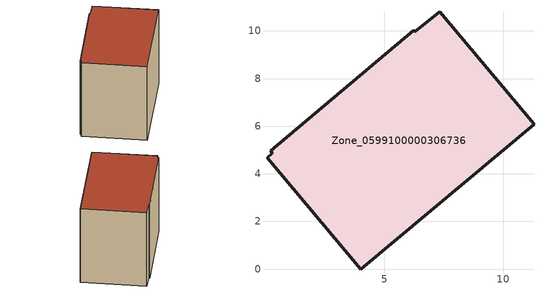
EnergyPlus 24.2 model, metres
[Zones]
Zone_0599100000306736
 floor ground (C_G): 6.24,10.03 6.28,9.97 7.32,10.8 11.29,6.08 4,0 0.07,4.68 0.3,4.88 0.23,4.96 z0
 wall outside (C_F): 6.24,10.03 0.23,4.96 0.3,4.88 0.07,4.68 4,0 11.29,6.08 7.32,10.8 6.28,9.97 6.24,10.03 z0:8.1
 roof outside (C_R): 6.28,9.97 6.24,10.03 0.23,4.96 0.3,4.88 0.07,4.68 4,0 11.29,6.08 7.32,10.8 z8.1
[BUILDING]
Pand.0599100000306736: North Axis=0; Terrain=City; Loads Convergence Tolerance Value=0.04; Temperature Convergence Tolerance Value=0.4; Solar Distribution=FullExterior; Maximum Number of Warmup Days=25; Minimum Number of Warmup Days=1
[Site:Location]
Rotterdam.The.Hague.AP_ZH_NLD Design_Conditions: Latitude=51.96; Longitude=4.45; Time Zone=1; Elevation=-4.5
[SITE:GROUNDTEMPERATURE:BUILDINGSURFACE]
18, 18, 18, 18, 18, 18, 18, 18, 18, 18, 18, 18
[MATERIAL] Thermal Absorptance=0.9; Solar Absorptance=0.7; Visible Absorptance=0.7
Name | Roughness | Thickness | Conductivity | Density | Specific Heat
G.TC.1975-1991 | MediumSmooth | 0.15 | 0.288461 | 540 | 1210
F.TC.1975-1991 | Rough | 0.3 | 0.230769 | 1920 | 840
R.TC.1975-1991 | MediumRough | 0.2 | 0.153846 | 1500 | 1000
[CONSTRUCTION]
C_G: G.TC.1975-1991
C_F: F.TC.1975-1991
C_R: R.TC.1975-1991
[ZONE]
Zone_0599100000306736: Type=1; Multiplier=1; Ceiling Height=Autocalculate; Volume=Autocalculate; Floor Area=autocalculate; Part of Total Floor Area=Yes
[ZONEINFILTRATION:DESIGNFLOWRATE]
Infil_Zone_0599100000306736: Zone or ZoneList or Space or SpaceList=Zone_0599100000306736; Schedule=AlwaysOn; Design Flow Rate Calculation Method=Flow/Area; Flow Rate per Floor Area=0.003; Constant Term Coefficient=1; Temperature Term Coefficient=0; Velocity Term Coefficient=0; Velocity Squared Term Coefficient=0
[HVACTEMPLATE:ZONE:IDEALLOADSAIRSYSTEM]
Zone_0599100000306736: Maximum Heating Supply Air Temperature=50; Minimum Cooling Supply Air Temperature=13; Maximum Heating Supply Air Humidity Ratio=0.0156; Minimum Cooling Supply Air Humidity Ratio=0.0077; Heating Limit=NoLimit; Cooling Limit=NoLimit; Dehumidification Control Type=ConstantSensibleHeatRatio; Cooling Sensible Heat Ratio=0.7; Dehumidification Setpoint=60; Humidification Control Type=None; Humidification Setpoint=30; Outdoor Air Method=None; Outdoor Air Flow Rate per Person=0.00944; Outdoor Air Flow Rate per Zone Floor Area=0; Outdoor Air Flow Rate per Zone=0; Demand Controlled Ventilation Type=None; Outdoor Air Economizer Type=NoEconomizer; Heat Recovery Type=None; Sensible Heat Recovery Effectiveness=0.7; Latent Heat Recovery Effectiveness=0.65
[ZONECONTROL:THERMOSTAT]
ThermostatControl_Zone_0599100000306736: Zone or ZoneList=Zone_0599100000306736; Control Type Schedule=DualSetpointControlType; Control 1=Thermostat_Zone_0599100000306736; Temperature Difference Between Cutout And Setpoint=0
[THERMOSTATSETPOINT:DUALSETPOINT]
Thermostat_Zone_0599100000306736: Heating Setpoint Temperature Schedule=HeatingSetpoint_Zone_0599100000306736; Cooling Setpoint Temperature Schedule=CoolingSetpoint_Zone_0599100000306736
[SCHEDULE:COMPACT]
HeatingSetpoint_Zone_0599100000306736: Through: 12/31, For: AllDays, Until: 24:00, 21
CoolingSetpoint_Zone_0599100000306736: Through: 12/31, For: AllDays, Until: 24:00, 24
DualSetpointControlType: Through: 12/31, For: AllDays, Until: 24:00, 4
AlwaysOn: Through: 12/31, For: AllDays, Until: 24:00, 1
